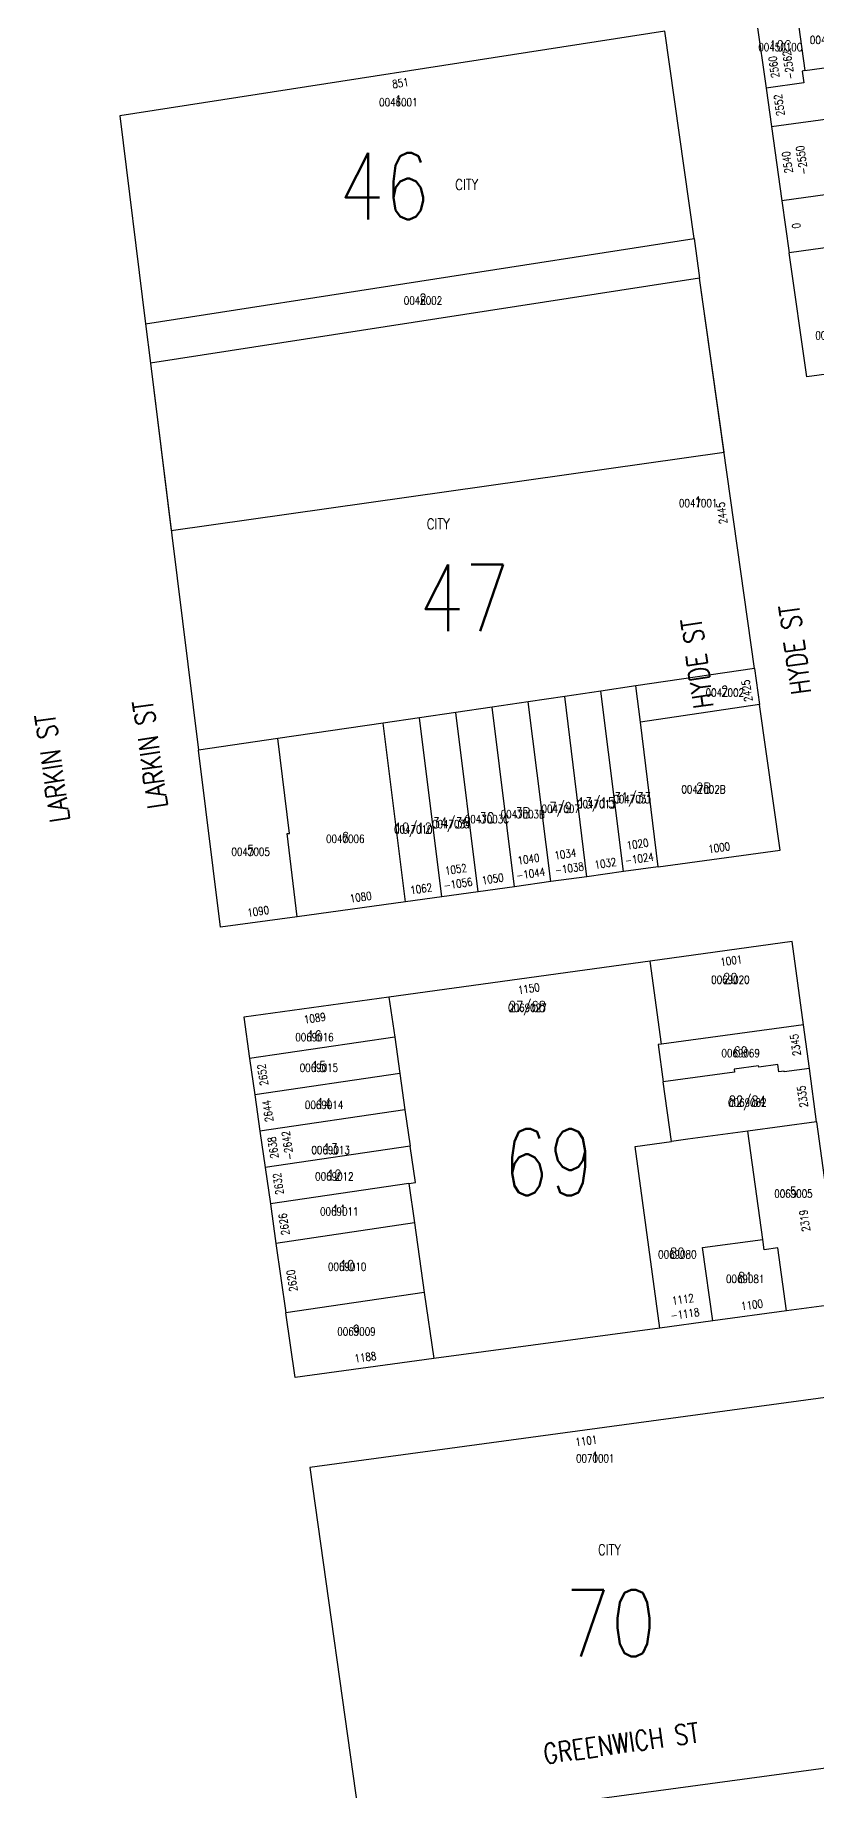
# Model space of a CAD drawing. Header units: feet. Extents: x 6006313 to 6012512, y 2119126 to 2122695.
# Drawn here: x 6006454 to 6007040, y 2119838 to 2121155 of the extents above; entities that cross this region are included whole.
import ezdxf
from ezdxf.enums import TextEntityAlignment as Align

# ---------------------------------------------------------------- set-up
doc = ezdxf.new("R2010")
doc.units = ezdxf.units.FT
doc.header["$LTSCALE"] = 100
doc.header["$MEASUREMENT"] = 0
for name, color, linetype in [('ADDRESS', 1, 'CONTINUOUS'), ('BLKLOT', 2, 'CONTINUOUS'), ('BLOCK_NUMBERS', 3, 'CONTINUOUS'), ('LOT_LINES', 4, 'CONTINUOUS'), ('LOT_NUMBERS', 7, 'CONTINUOUS'), ('ROW', 6, 'CONTINUOUS'), ('ST_NAME_IN_BLK', 7, 'CONTINUOUS'), ('ST_NAME_IN_ST', 6, 'CONTINUOUS'), ('WATER', 5, 'CONTINUOUS')]:
    doc.layers.add(name, color=color, linetype=linetype)
doc.styles.add('ADDTXT', font='ROMANS.shx', dxfattribs={"width": 0.8, "height": 6})
doc.styles.add('BLKLOT', font='ROMANS.shx', dxfattribs={"width": 0.8, "height": 6})
doc.styles.add('BLOCK_NO', font='ROMANS.SHX', dxfattribs={"width": 0.8, "height": 50})
doc.styles.add('LOT_NO', font='ROMANS.shx', dxfattribs={"width": 0.8, "height": 8})
doc.styles.add('SI', font='ROMANS.shx', dxfattribs={"width": 0.8, "height": 15})

msp = doc.modelspace()

# ---------------------------------------------------------------- linework, layer by layer
at = {"layer": 'LOT_LINES'}
for points in [[(6007025.3, 2121169.5), (6007031.2, 2121127.9)], [(6007031.2, 2121127.9), (6007029.1, 2121127.6), (6007030.3, 2121118.7), (6007002.1, 2121114.8)], [(6007031.2, 2121127.9), (6007078.3, 2121134.5)], [(6007006.2, 2121085.9), (6007059.5, 2121093.3), (6007059.2, 2121096.1), (6007081.7, 2121110.9), (6007080.8, 2121116.7)], [(6007073.4, 2121038.5), (6007014, 2121030.3)], [(6006536.6, 2120938.2), (6006948.1, 2121002)], [(6007078.9, 2120999.6), (6007019.5, 2120991.4)], [(6006993.4, 2120679.8), (6006904.4, 2120666.7)], [(6006904.4, 2120666.7), (6006878.2, 2120662.8)], [(6006907.8, 2120639.4), (6006904.4, 2120666.7)], [(6006823.7, 2120654.8), (6006796.5, 2120650.8)], [(6006851, 2120658.8), (6006823.7, 2120654.8)], [(6006840.5, 2120519.9), (6006823.7, 2120654.8)], [(6006878.2, 2120662.8), (6006851, 2120658.8)], [(6006867.7, 2120523.6), (6006851, 2120658.8)], [(6006895, 2120527.4), (6006878.2, 2120662.8)], [(6006742.1, 2120642.8), (6006714.9, 2120638.8)], [(6006769.3, 2120646.8), (6006742.1, 2120642.8)], [(6006758.8, 2120508.6), (6006742.1, 2120642.8)], [(6006796.5, 2120650.8), (6006769.3, 2120646.8)], [(6006786, 2120512.3), (6006769.3, 2120646.8)], [(6006813.3, 2120516.1), (6006796.5, 2120650.8)], [(6006997.2, 2120652.6), (6006907.8, 2120639.4)], [(6006635.7, 2120627.1), (6006576.3, 2120618.4)], [(6006714.9, 2120638.8), (6006635.7, 2120627.1)], [(6006650.4, 2120493.6), (6006642.7, 2120555.9), (6006644.5, 2120556.1), (6006635.7, 2120627.1)], [(6006731.5, 2120504.8), (6006714.9, 2120638.8)], [(6006921.2, 2120531), (6006907.8, 2120639.4)], [(6006923.6, 2120398.1), (6006915.1, 2120460.3)], [(6006719.2, 2120433.3), (6006723.5, 2120403.3)], [(6006723.5, 2120403.3), (6006614.6, 2120387.3)], [(6006723.5, 2120403.3), (6006727.3, 2120376.1)], [(6007030.1, 2120412.5), (6006923.6, 2120398.1)], [(6006923.6, 2120398.1), (6006921.1, 2120397.8), (6006924.9, 2120369.7)], [(6007034.6, 2120379.9), (6007015.7, 2120377.3), (6007015.7, 2120377.9), (6007011.7, 2120377.3), (6007011, 2120382.8), (6006996.6, 2120380.9), (6006996.5, 2120381.8), (6006978.1, 2120379.4), (6006978.4, 2120377), (6006924.9, 2120369.7)], [(6006727.3, 2120376.1), (6006618.5, 2120360.1)], [(6006727.3, 2120376.1), (6006731.2, 2120348.9)], [(6006931, 2120325.1), (6006924.9, 2120369.7)], [(6006731.2, 2120348.9), (6006622.4, 2120332.9)], [(6006731.2, 2120348.9), (6006735.1, 2120321.7)], [(6007040, 2120339.9), (6006988.5, 2120332.9)], [(6006922.4, 2120185.2), (6006903.8, 2120321.4), (6006931, 2120325.1)], [(6006988.5, 2120332.9), (6006943.4, 2120326.8), (6006931, 2120325.1)], [(6006999.6, 2120251.7), (6006988.5, 2120332.9)], [(6006735.1, 2120321.7), (6006626.3, 2120305.6)], [(6006734, 2120293.7), (6006739, 2120294.4), (6006735.1, 2120321.7)], [(6006734, 2120293.7), (6006630.2, 2120278.4)], [(6006734, 2120293.7), (6006738.3, 2120264)], [(6006738.3, 2120264), (6006634.4, 2120248.7)], [(6006738.3, 2120264), (6006745.7, 2120212)], [(6006962.1, 2120190.6), (6006954.5, 2120245.6), (6006999.6, 2120251.7)], [(6007017.4, 2120198.1), (6007010.9, 2120245.4), (6007000.7, 2120244), (6006999.6, 2120251.7)], [(6006745.7, 2120212), (6006641.8, 2120196.7)], [(6006745.7, 2120212), (6006752.8, 2120162.3)]]:
    msp.add_lwpolyline(points, dxfattribs=at)
at = {"layer": 'ROW'}
for p, q in [((6006948.1, 2121002), (6006952.2, 2120972.3)), ((6006536.6, 2120938.2), (6006540.3, 2120908.5))]:
    msp.add_line(p, q, dxfattribs=at)
for points in [[(6007025.3, 2121169.5), (6006995, 2121165.3), (6007002.1, 2121114.8)], [(6006948.1, 2121002), (6006926.2, 2121157.4), (6006517.3, 2121094.1), (6006536.6, 2120938.2)], [(6007002.1, 2121114.8), (6007006.2, 2121085.9)], [(6007006.2, 2121085.9), (6007014, 2121030.3)], [(6007014, 2121030.3), (6007019.5, 2120991.4)], [(6007092, 2120906.4), (6007032.6, 2120898.3), (6007019.5, 2120991.4)], [(6006952.2, 2120972.3), (6006540.3, 2120908.5)], [(6006993.4, 2120679.8), (6006952.2, 2120972.3)], [(6006540.3, 2120908.5), (6006576.3, 2120618.4)], [(6006993.4, 2120679.8), (6006997.2, 2120652.6)], [(6006921.2, 2120531), (6007012.6, 2120543.6), (6006997.2, 2120652.6)], [(6006650.4, 2120493.6), (6006592.8, 2120485.7), (6006576.3, 2120618.4)], [(6006867.7, 2120523.6), (6006840.5, 2120519.9)], [(6006895, 2120527.4), (6006867.7, 2120523.6)], [(6006921.2, 2120531), (6006895, 2120527.4)], [(6006758.8, 2120508.6), (6006731.5, 2120504.8)], [(6006786, 2120512.3), (6006758.8, 2120508.6)], [(6006813.3, 2120516.1), (6006786, 2120512.3)], [(6006840.5, 2120519.9), (6006813.3, 2120516.1)], [(6006731.5, 2120504.8), (6006650.4, 2120493.6)], [(6007030.1, 2120412.5), (6007021.6, 2120475), (6006915.1, 2120460.3)], [(6006915.1, 2120460.3), (6006719.2, 2120433.3)], [(6006719.2, 2120433.3), (6006610.2, 2120418.2), (6006614.6, 2120387.3)], [(6007034.6, 2120379.9), (6007030.1, 2120412.5)], [(6006614.6, 2120387.3), (6006618.5, 2120360.1)], [(6007040, 2120339.9), (6007034.6, 2120379.9)], [(6006618.5, 2120360.1), (6006622.4, 2120332.9)], [(6007040, 2120339.9), (6007058.7, 2120203.6), (6007017.4, 2120198.1)], [(6006622.4, 2120332.9), (6006626.3, 2120305.6)], [(6006626.3, 2120305.6), (6006630.2, 2120278.4)], [(6006630.2, 2120278.4), (6006634.4, 2120248.7)], [(6006634.4, 2120248.7), (6006641.8, 2120196.7)], [(6006752.8, 2120162.3), (6006648.7, 2120148.2), (6006641.8, 2120196.7)], [(6007017.4, 2120198.1), (6006962.1, 2120190.6)], [(6006922.4, 2120185.2), (6006752.8, 2120162.3)], [(6006962.1, 2120190.6), (6006922.4, 2120185.2)]]:
    msp.add_lwpolyline(points, dxfattribs=at)
msp.add_lwpolyline([(6007066.9, 2120135.8), (6006659.9, 2120080.8), (6006698, 2119808.4), (6007106, 2119863.6)], close=True, dxfattribs=at)
at = {"layer": 'WATER'}
msp.add_lwpolyline([(6006555.9, 2120783.2), (6006970.6, 2120841.8), (6006952.2, 2120972.3), (6006540.3, 2120908.5)], close=True, dxfattribs=at)

# ---------------------------------------------------------------- texts
at = {"layer": 'ADDRESS', "style": 'ADDTXT', "width": 0.8}
for s, rotation, p in [('-2562', 98.0146, (6007021.8, 2121132.5)), ('2560', 98.0146, (6007010.9, 2121131)), ('851', 8.8038, (6006728.2, 2121115.6)), ('2552', 98.0146, (6007014.9, 2121102.5)), ('2540', 98.0146, (6007021, 2121059.6)), ('-2550', 98.0146, (6007031.9, 2121061.2)), ('0', 98.0146, (6007027.7, 2121012)), ('2445', 98.0146, (6006971.9, 2120796.6)), ('2425', 98.0146, (6006990.7, 2120663.4)), ('1020', 8.3793, (6006906.1, 2120545.1)), ('1000', 8.3793, (6006967.3, 2120542.4)), ('1040', 8.3793, (6006824.3, 2120533.8)), ('1034', 8.3793, (6006851.9, 2120537.6)), ('1032', 8.3793, (6006882, 2120530.7)), ('-1024', 8.3793, (6006907.4, 2120534.2)), ('-1056', 8.3793, (6006771.4, 2120515.4)), ('1052', 8.3793, (6006769.8, 2120526.2)), ('1050', 8.3793, (6006797.4, 2120519)), ('-1044', 8.3793, (6006825.9, 2120522.9)), ('-1038', 8.3793, (6006854.9, 2120526.9)), ('1080', 8.3793, (6006698.4, 2120505.3)), ('1062', 8.3793, (6006743.8, 2120511.6)), ('1090', 8.3793, (6006621.5, 2120494.7)), ('1001', 8.3793, (6006976.4, 2120457.7)), ('1150', 8.3793, (6006824.5, 2120436.7)), ('1089', 8.3793, (6006664, 2120414.6)), ('2345', 97.791, (6007027.1, 2120397.9)), ('2652', 98.1165, (6006627.4, 2120375.5)), ('2335', 97.791, (6007032.4, 2120359.2)), ('2644', 98.1165, (6006631.3, 2120348.3)), ('2638', 98.1165, (6006635.2, 2120320.9)), ('-2642', 98.1165, (6006646.1, 2120322.5)), ('2632', 98.1165, (6006639.1, 2120293.8)), ('2319', 97.791, (6007034, 2120266.1)), ('2626', 98.1165, (6006643.4, 2120263.5)), ('2620', 98.1165, (6006649.4, 2120221.2)), ('1112', 7.7036, (6006940.1, 2120203.8)), ('1100', 7.7036, (6006991.9, 2120199.7)), ('-1118', 7.7036, (6006941.6, 2120192.9)), ('1188', 7.7036, (6006701.9, 2120160.4)), ('1101', 7.7036, (6006867.6, 2120097.7))]:
    msp.add_text(s, height=6, rotation=rotation, dxfattribs=at).set_placement(p, align=Align.CENTER)
at = {"layer": 'BLKLOT', "style": 'BLKLOT', "width": 0.8}
for s, p in [('0045010D', (6007051.5, 2121147.9)), ('0045010C', (6007012.8, 2121142.5)), ('0046001', (6006726.2, 2121101.2)), ('0046002', (6006744.7, 2120952.5)), ('0045076', (6007053.4, 2120926.4)), ('0047001', (6006951.1, 2120800.7)), ('0047002', (6006971.1, 2120658.6)), ('0047002B', (6006955.1, 2120586.1)), ('0047007', (6006848, 2120571.4)), ('0047013', (6006874.7, 2120575.1)), ('0047031', (6006901.9, 2120578.8)), ('0047010', (6006737.4, 2120556.1)), ('0047034', (6006765.9, 2120560)), ('0047003C', (6006792.6, 2120563.7)), ('0047003B', (6006819.5, 2120567.4)), ('0047006', (6006686.4, 2120549)), ('0047005', (6006615.4, 2120539.3)), ('0069020', (6006975.3, 2120443.4)), ('0069027', (6006823, 2120422.4)), ('0069016', (6006663.3, 2120400.3)), ('0069069', (6006983, 2120388.3)), ('0069015', (6006666.6, 2120377.4)), ('0069014', (6006670.5, 2120349.5)), ('0069082', (6006988, 2120351.3)), ('0069013', (6006675.4, 2120315.7)), ('0069012', (6006678.2, 2120295.9)), ('0069005', (6007022.6, 2120283)), ('0069011', (6006681.9, 2120269.6)), ('0069010', (6006687.8, 2120228.2)), ('0069080', (6006935.5, 2120237.4)), ('0069081', (6006986.4, 2120219.1)), ('0069009', (6006694.8, 2120179.6)), ('0070001', (6006873.9, 2120084.5))]:
    msp.add_text(s, height=6, dxfattribs=at).set_placement(p, align=Align.CENTER)
at = {"layer": 'BLOCK_NUMBERS', "style": 'BLOCK_NO', "width": 0.8}
for s, p in [('46', (6006715.6, 2121016.2)), ('47', (6006775.6, 2120707.6)), ('69', (6006839, 2120284.6)), ('70', (6006885.5, 2119939.1))]:
    msp.add_text(s, height=50, dxfattribs=at).set_placement(p, align=Align.CENTER)
at = {"layer": 'LOT_NUMBERS', "style": 'LOT_NO', "width": 0.8}
for s, p in [('10C', (6007012.8, 2121142.5)), ('1', (6006726.2, 2121101.2)), ('CITY', (6006777.5, 2121038.5)), ('2', (6006744.7, 2120952.5)), ('1', (6006951.1, 2120800.7)), ('CITY', (6006756.2, 2120784.1)), ('2', (6006971.1, 2120658.6)), ('31/33', (6006901.9, 2120578.8)), ('2B', (6006955.1, 2120586.1)), ('3B', (6006819.5, 2120567.4)), ('7/9', (6006848, 2120571.4)), ('13/15', (6006874.7, 2120575.1)), ('10/12', (6006737.4, 2120556.1)), ('34/36', (6006765.9, 2120560)), ('3C', (6006792.6, 2120563.7)), ('6', (6006686.4, 2120549)), ('5', (6006615.4, 2120539.3)), ('20', (6006975.3, 2120443.4)), ('27/68', (6006823, 2120422.4)), ('16', (6006663.3, 2120400.3)), ('69', (6006983, 2120388.3)), ('15', (6006666.6, 2120377.4)), ('14', (6006670.5, 2120349.5)), ('82/84', (6006988, 2120351.3)), ('13', (6006675.4, 2120315.7)), ('12', (6006678.2, 2120295.9)), ('5', (6007022.6, 2120283)), ('11', (6006681.9, 2120269.6)), ('80', (6006935.5, 2120237.4)), ('10', (6006687.8, 2120228.2)), ('81', (6006986.4, 2120219.1)), ('9', (6006694.8, 2120179.6)), ('1', (6006873.9, 2120084.5)), ('CITY', (6006884.6, 2120015))]:
    msp.add_text(s, height=8, dxfattribs=at).set_placement(p, align=Align.CENTER)
at = {"layer": 'ST_NAME_IN_BLK', "style": 'SI', "width": 0.8}
for s, rotation, p in [('HYDE ST', 98.0531, (6006958, 2120684.6)), ('LARKIN ST', 98.0531, (6006474.2, 2120606.1)), ('GREENWICH ST', 8.0121, (6006894.4, 2119866.6))]:
    msp.add_text(s, height=15, rotation=rotation, dxfattribs=at).set_placement(p, align=Align.CENTER)
at = {"layer": 'ST_NAME_IN_ST', "style": 'SI', "width": 0.8}
for s, p in [('HYDE ST', (6007031.3, 2120695)), ('LARKIN ST', (6006547.5, 2120616.4))]:
    msp.add_text(s, height=15, rotation=98.0531, dxfattribs=at).set_placement(p, align=Align.CENTER)

doc.saveas('drawing.dxf')
